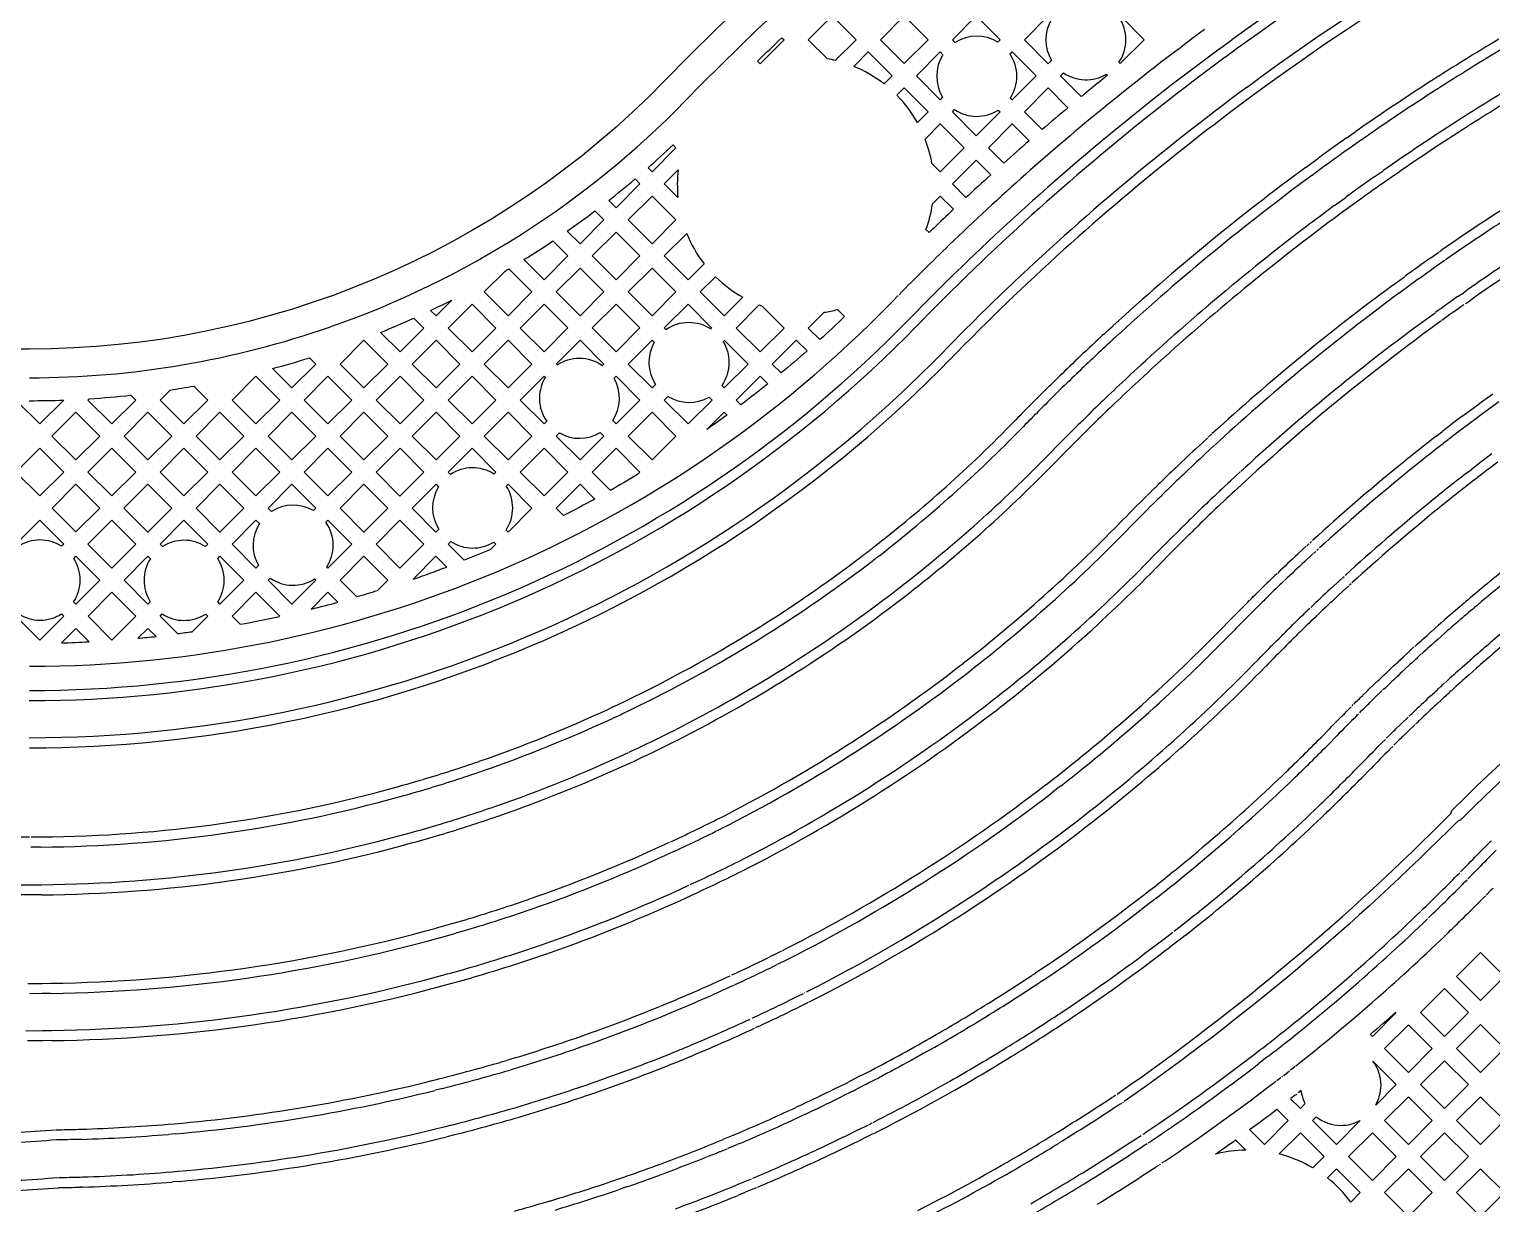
# Model space of a CAD drawing. Header units: millimetres. Extents: x 3175 to 3429, y -23 to 156.
# Drawn here: x 3329.61 to 3336.1, y 92.07 to 97.28 of the extents above; entities that cross this region are included whole.
import ezdxf

# ---------------------------------------------------------------- set-up
doc = ezdxf.new("R2010")
doc.units = ezdxf.units.MM
doc.header["$LTSCALE"] = 23.1
doc.layers.add('gbr-dxf_layer0', color=7, linetype='CONTINUOUS')

msp = doc.modelspace()

# ---------------------------------------------------------------- linework, layer by layer
at = {"layer": 'gbr-dxf_layer0'}
for p, q in [((3334.8938, 97.1889), (3334.9487, 97.2287)), ((3332.4302, 96.59), (3332.4923, 96.6521)), ((3332.4908, 96.5294), (3332.4302, 96.59)), ((3332.4301, 96.2703), (3332.5298, 96.37)), ((3333.4683, 96.0944), (3333.4402, 96.0656)), ((3336.0596, 93.4159), (3336.0692, 93.4255)), ((3335.1494, 92.6124), (3335.1669, 92.6259)), ((3335.1706, 92.6288), (3335.1734, 92.6309)), ((3335.1787, 92.6345), (3335.1799, 92.6354)), ((3335.1808, 92.6361), (3335.2054, 92.6554)), ((3335.213, 92.6614), (3335.2304, 92.675)), ((3335.1377, 92.6034), (3335.1446, 92.6088)), ((3335.2573, 92.567), (3335.2442, 92.5568)), ((3335.2302, 92.5465), (3335.2108, 92.5315)), ((3334.6514, 92.2538), (3334.7092, 92.2928)), ((3334.6154, 92.2308), (3334.6237, 92.2358))]:
    msp.add_line(p, q, dxfattribs=at)
at = {"layer": 'gbr-dxf_layer0', "color": 1}
for p, q in [((3334.9748, 97.1921), (3334.9209, 97.1529)), ((3335.0174, 97.0196), (3335.0712, 97.059)), ((3335.0981, 97.0229), (3335.0444, 96.9836))]:
    msp.add_line(p, q, dxfattribs=at)
at = {"layer": 'gbr-dxf_layer0', "color": 2}
for p, q in [((3335.4592, 96.7944), (3335.4987, 96.822)), ((3335.5252, 96.7856), (3335.4845, 96.7572)), ((3335.279, 96.6646), (3335.3316, 96.7031)), ((3335.3577, 96.6665), (3335.3051, 96.628)), ((3335.5808, 96.6207), (3335.6209, 96.6486)), ((3335.6461, 96.6113), (3335.6071, 96.5842)), ((3335.4045, 96.4939), (3335.4567, 96.5317)), ((3335.4827, 96.495), (3335.4305, 96.4572)), ((3334.4025, 95.9427), (3334.4221, 95.9608)), ((3334.4529, 95.928), (3334.4328, 95.9095)), ((3334.5029, 95.747), (3334.5452, 95.786)), ((3334.5758, 95.753), (3334.5331, 95.7136)), ((3334.5459, 95.7867), (3334.566, 95.805)), ((3334.5962, 95.7717), (3334.5766, 95.7538)), ((3324.0231, 93.6925), (3329.6124, 93.6925)), ((3329.6203, 93.6925), (3329.6647, 93.6925)), ((3329.6636, 93.6475), (3329.6192, 93.6475)), ((3324.0242, 93.4807), (3329.6657, 93.4807)), ((3329.6646, 93.4357), (3324.0231, 93.4357))]:
    msp.add_line(p, q, dxfattribs=at)
at = {"layer": 'gbr-dxf_layer0', "color": 3}
for p, q in [((3335.8328, 96.2624), (3335.8676, 96.2864)), ((3335.6642, 96.1407), (3335.7152, 96.1776)), ((3335.7422, 96.1416), (3335.6901, 96.1039)), ((3335.9705, 96.1009), (3335.9942, 96.1195)), ((3335.7837, 95.9684), (3335.8514, 96.0175)), ((3335.8786, 95.9817), (3335.8097, 95.9317)), ((3334.8009, 95.4255), (3334.8422, 95.4635)), ((3334.8728, 95.4305), (3334.8316, 95.3926)), ((3334.8443, 95.4656), (3334.8607, 95.4805)), ((3334.8912, 95.4474), (3334.8748, 95.4325)), ((3334.9433, 95.2718), (3334.9868, 95.3119)), ((3334.9889, 95.3138), (3335.0055, 95.3289)), ((3335.0359, 95.2957), (3335.0189, 95.2802)), ((3335.017, 95.2785), (3334.9741, 95.2389)), ((3329.6698, 93.0428), (3329.7073, 93.0433)), ((3329.6683, 92.9978), (3329.6127, 92.997)), ((3329.7068, 92.9982), (3329.6693, 92.9978)), ((3329.6724, 92.8335), (3329.7104, 92.834)), ((3329.6709, 92.7885), (3329.6046, 92.7875)), ((3329.7099, 92.789), (3329.6718, 92.7885))]:
    msp.add_line(p, q, dxfattribs=at)
at = {"layer": 'gbr-dxf_layer0', "color": 4}
for p, q in [((3335.9756, 95.5618), (3336.0465, 95.6145)), ((3336.0472, 95.6151), (3336.1079, 95.6591)), ((3336.1346, 95.6228), (3336.0739, 95.5788)), ((3336.0738, 95.5788), (3336.0028, 95.526)), ((3335.8595, 95.4729), (3335.8831, 95.4912)), ((3335.91, 95.4551), (3335.8873, 95.4376)), ((3335.9898, 95.3059), (3336.0129, 95.3234)), ((3336.0404, 95.2878), (3336.0163, 95.2695)), ((3335.2426, 94.9482), (3335.2798, 94.9824)), ((3335.295, 94.9963), (3335.3031, 95.0039)), ((3335.3335, 94.9708), (3335.3258, 94.9635)), ((3335.3093, 94.9484), (3335.2731, 94.9151)), ((3335.4404, 94.8422), (3335.4474, 94.8487)), ((3335.3871, 94.7932), (3335.4166, 94.82)), ((3335.4782, 94.816), (3335.471, 94.8092)), ((3335.0204, 94.7347), (3335.0268, 94.7411)), ((3335.0522, 94.7028), (3335.0414, 94.692)), ((3335.1591, 94.5736), (3335.1705, 94.5851)), ((3335.1705, 94.5851), (3335.176, 94.5905)), ((3335.2023, 94.5532), (3335.1909, 94.5418)), ((3334.1231, 93.9237), (3334.1632, 93.9548)), ((3334.191, 93.9194), (3334.1509, 93.8884)), ((3334.2522, 93.7557), (3334.2939, 93.7877)), ((3334.3216, 93.7523), (3334.28, 93.7202)), ((3332.9132, 93.1679), (3332.9523, 93.1873)), ((3332.9737, 93.1477), (3332.9338, 93.1279)), ((3332.7299, 93.0803), (3332.7337, 93.0821)), ((3332.7491, 93.0396), (3332.7434, 93.0369)), ((3333.0071, 92.978), (3333.0484, 92.9983)), ((3333.0688, 92.9582), (3333.0275, 92.9379)), ((3332.8393, 92.8479), (3332.8353, 92.8457)), ((3331.4017, 92.6118), (3331.4351, 92.6202)), ((3331.4469, 92.5768), (3331.4135, 92.5684)), ((3329.8323, 92.3956), (3329.8412, 92.3958)), ((3330.2291, 92.418), (3330.2545, 92.42)), ((3330.2591, 92.3752), (3330.2309, 92.373)), ((3331.4528, 92.4061), (3331.4877, 92.4148)), ((3331.4994, 92.3713), (3331.4645, 92.3626)), ((3329.8433, 92.3508), (3329.8345, 92.3506)), ((3329.8376, 92.1837), (3329.8475, 92.1839)), ((3330.246, 92.2066), (3330.2726, 92.2089)), ((3329.8496, 92.139), (3329.8397, 92.1388)), ((3330.2775, 92.1642), (3330.248, 92.1616))]:
    msp.add_line(p, q, dxfattribs=at)
at = {"layer": 'gbr-dxf_layer0', "color": 5}
for p, q in [((3335.8334, 94.6028), (3335.866, 94.6315)), ((3335.896, 94.598), (3335.8634, 94.5692)), ((3335.686, 94.4691), (3335.7094, 94.4905)), ((3335.9722, 94.4458), (3336.0049, 94.4748)), ((3336.0345, 94.4409), (3336.0023, 94.4124)), ((3335.5306, 94.3214), (3335.5527, 94.343)), ((3335.8283, 94.3155), (3335.8496, 94.335)), ((3335.8845, 94.3671), (3335.8936, 94.3757)), ((3335.9237, 94.3422), (3335.9154, 94.3344)), ((3335.4826, 94.2738), (3335.4884, 94.2799)), ((3335.521, 94.2488), (3335.5152, 94.2428)), ((3335.5109, 94.238), (3335.5026, 94.2297)), ((3335.6778, 94.1722), (3335.6988, 94.1926)), ((3335.6991, 94.1929), (3335.7318, 94.2243)), ((3335.4152, 94.1416), (3335.3764, 94.1014)), ((3335.6631, 94.094), (3335.6504, 94.0814)), ((3335.4928, 93.9854), (3335.5332, 94.0268)), ((3335.5654, 93.9954), (3335.5251, 93.954)), ((3334.5199, 93.4056), (3334.5627, 93.4386)), ((3334.5647, 93.4401), (3334.586, 93.4562)), ((3334.6135, 93.4207), (3334.5912, 93.4036)), ((3334.5898, 93.4027), (3334.5478, 93.3703)), ((3334.6933, 93.2747), (3334.7146, 93.2909)), ((3334.6473, 93.2396), (3334.6879, 93.2705)), ((3334.7148, 93.2345), (3334.6743, 93.2035)), ((3334.7415, 93.2548), (3334.7211, 93.2393)), ((3333.2644, 92.5628), (3333.2214, 92.5423)), ((3332.6923, 92.3509), (3332.7358, 92.3692)), ((3332.7377, 92.3699), (3332.7463, 92.3735)), ((3333.2934, 92.3945), (3333.3372, 92.4155)), ((3333.3561, 92.3746), (3333.3122, 92.3536)), ((3332.7519, 92.3272), (3332.7104, 92.3097)), ((3332.7642, 92.3322), (3332.7545, 92.3282)), ((3332.2113, 92.1695), (3332.2463, 92.1817)), ((3332.7728, 92.1576), (3332.8167, 92.1759)), ((3332.8228, 92.1786), (3332.8276, 92.1805)), ((3332.2619, 92.1395), (3332.2269, 92.1273)), ((3332.7537, 92.1498), (3332.7723, 92.1574)), ((3332.8351, 92.1348), (3332.7894, 92.1158))]:
    msp.add_line(p, q, dxfattribs=at)
at = {"layer": 'gbr-dxf_layer0', "color": 6}
for p, q in [((3336.0318, 93.5417), (3335.9966, 93.506)), ((3335.0422, 92.7229), (3335.0784, 92.751)), ((3335.139, 92.7403), (3335.1149, 92.7216)), ((3334.4402, 92.5519), (3334.4456, 92.5556)), ((3334.5317, 92.3587), (3334.5472, 92.3683)), ((3334.57, 92.3295), (3334.5562, 92.321))]:
    msp.add_line(p, q, dxfattribs=at)
at = {"layer": 'gbr-dxf_layer0', "linetype": 'Continuous'}
for points in [[(3361.5201, 101.7104), (3361.5201, 101.1132, -0.414254), (3361.4701, 101.0632), (3361.1086, 101.0632), (3361.1086, 101.0152), (3360.78, 101.0152), (3360.78, 101.0632), (3360.7452, 101.0632, 0.064068), (3360.5321, 101.0358, 0.013699), (3360.3802, 100.9916, 0.036904), (3360.3466, 100.994, 0.080213), (3360.2745, 100.9824, 0.02431), (3360.0129, 100.8737), (3341.5011, 100.8737, 0.202298), (3332.432, 97.0472, -0.202305), (3329.6114, 95.8572), (3324.111, 95.8572, -0.202305), (3321.2903, 97.0472, 0.202298), (3312.2213, 100.8737), (3284.0364, 100.8737)], [(3332.5298, 96.37, 0.068486), (3332.6071, 96.2354), (3332.5361, 96.1644), (3332.4301, 96.2703)], [(3332.4302, 95.9507), (3332.4373, 95.9436, -0.154725), (3332.5397, 95.9761, -0.147307), (3332.6379, 95.9465)], [(3331.9547, 95.7866, -0.148932), (3332.0538, 95.8168, -0.154459), (3332.1561, 95.7844), (3332.1626, 95.7909), (3332.0567, 95.8968), (3331.9506, 95.7907)], [(3332.6909, 95.8918, -0.139392), (3332.7175, 95.7983, -0.154656), (3332.6851, 95.6959)], [(3332.122, 95.1918, -0.00749), (3331.9833, 95.1188), (3331.9506, 95.1515)], [(3330.5119, 94.6719), (3330.5478, 94.636, 0.008526), (3330.7229, 94.6708)], [(3335.5878, 92.5023, 0.130858), (3335.6113, 92.5907, 0.162428), (3335.5757, 92.6975)], [(3335.2103, 92.5311), (3335.2536, 92.4878), (3335.2753, 92.5095, -0.085363), (3335.2573, 92.567)], [(3335.3075, 92.4339), (3335.3241, 92.4506, 0.167237), (3335.4335, 92.4129, 0.125874), (3335.5191, 92.4343)], [(3334.8764, 92.285, 0.003009), (3334.9656, 92.3485), (3335.0108, 92.3032)]]:
    msp.add_lwpolyline(points, format="xyb", dxfattribs=at)
for points in [[(3333.0695, 97.2293), (3333.1756, 97.3354), (3333.2815, 97.2295), (3333.1894, 97.1373, 0.015828), (3333.1543, 97.1446)], [(3333.7089, 97.2294), (3333.8149, 97.3354), (3333.9208, 97.2294), (3333.9103, 97.2189, 0.288049), (3333.7212, 97.2172)], [(3334.0286, 97.2294), (3334.1346, 97.3354), (3334.1489, 97.3211, 0.277094), (3334.1492, 97.1381), (3334.1346, 97.1234)], [(3334.4483, 97.1295, 0.308312), (3334.4486, 97.3297), (3334.4544, 97.3355), (3334.5603, 97.2296), (3334.4542, 97.1235)], [(3332.8441, 97.135, -0.003031), (3332.9524, 97.2387), (3332.9618, 97.2293), (3332.8558, 97.1233)], [(3333.2711, 97.1112), (3333.3354, 97.1756), (3333.4414, 97.0696), (3333.4056, 97.0339, 0.068502)], [(3333.5491, 97.0696), (3333.6551, 97.1755), (3333.6673, 97.1633, 0.28777), (3333.6657, 96.9743), (3333.6551, 96.9637)], [(3333.9651, 97.166), (3333.9747, 97.1755), (3334.0807, 97.0695), (3333.9748, 96.9636), (3333.9668, 96.9716, 0.143412), (3333.9949, 97.0675, 0.147839)], [(3334.1885, 97.0695), (3334.2017, 97.0827, 0.29164), (3334.3927, 97.0772), (3334.3979, 97.0721, 0.002167), (3334.3222, 97.0109, 0.001223), (3334.2809, 96.9771)], [(3333.4628, 96.9833), (3333.4953, 97.0158), (3333.6012, 96.9098), (3333.5537, 96.8623, 0.066772)], [(3334.0287, 96.9098), (3334.1346, 97.0156), (3334.222, 96.9282, 0.003324), (3334.1073, 96.8311)], [(3333.709, 96.9098), (3333.7186, 96.9195, 0.297395), (3333.9129, 96.9177), (3333.9209, 96.9098), (3333.815, 96.8038)], [(3333.5882, 96.7891), (3333.6551, 96.8559), (3333.7611, 96.7499), (3333.655, 96.6438), (3333.6183, 96.6805, 0.049614)], [(3333.8689, 96.7499), (3333.9748, 96.8559), (3334.0495, 96.7812, 0.003322), (3333.9369, 96.6819)], [(3332.3583, 96.6619, 0.009018), (3332.4693, 96.7628), (3332.4823, 96.7498), (3332.3763, 96.6439)], [(3333.7089, 96.5899), (3333.815, 96.696), (3333.8801, 96.6309, 0.003322), (3333.7694, 96.5294)], [(3332.1836, 96.5169, 0.009057), (3332.3004, 96.612), (3332.3224, 96.59), (3332.2164, 96.484)], [(3333.5918, 96.3876, 0.051889), (3333.6207, 96.5017), (3333.655, 96.5361), (3333.7138, 96.4773, 0.002735), (3333.6245, 96.3923, 0.000677), (3333.6055, 96.3739)], [(3332, 96.3808, 0.009121), (3332.1227, 96.47), (3332.1626, 96.4301), (3332.0566, 96.3242)], [(3331.8074, 96.2539, 0.009205), (3331.936, 96.3369), (3332.0027, 96.2703), (3331.8968, 96.1644)], [(3331.6309, 96.1104), (3331.724, 96.2035, 0.001268), (3331.7403, 96.2131), (3331.8429, 96.1105), (3331.7368, 96.0045)], [(3332.59, 96.1105), (3332.6578, 96.1783, 0.066787), (3332.7787, 96.0873), (3332.6959, 96.0045)], [(3332.7498, 95.9506), (3332.852, 96.0528, 0.005944), (3332.8642, 96.0482), (3332.9618, 95.9506), (3332.8558, 95.8446)], [(3333.0696, 95.9506), (3333.1393, 96.0204, 0.027091), (3333.1996, 96.0325), (3333.2308, 96.0013, -0.007166), (3333.1209, 95.8993)], [(3331.171, 95.9311, 0.009697), (3331.3194, 95.9944), (3331.3633, 95.9505), (3331.2574, 95.8447)], [(3332.2703, 95.7909), (3332.3763, 95.8968), (3332.3858, 95.8873, 0.284706), (3332.3915, 95.7001), (3332.3763, 95.6849)], [(3332.9097, 95.7908), (3333.0157, 95.8967), (3333.0638, 95.8487, -0.007186), (3332.9492, 95.7513)], [(3330.6917, 95.7707, 0.010286), (3330.8561, 95.8185), (3330.8838, 95.7908), (3330.7777, 95.6847)], [(3330.1924, 95.631), (3330.2368, 95.6754, 0.006445), (3330.3424, 95.6928), (3330.4042, 95.631), (3330.2983, 95.5251)], [(3331.7907, 95.6309), (3331.8967, 95.7369), (3331.902, 95.7315, 0.298515), (3331.9084, 95.5367), (3331.8966, 95.525)], [(3332.2014, 95.5399, 0.286705), (3332.2076, 95.7282), (3332.2165, 95.737), (3332.3224, 95.631), (3332.2164, 95.525)], [(3332.75, 95.631), (3332.8558, 95.7369), (3332.8898, 95.7029, -0.00721), (3332.7707, 95.6103)], [(3329.8726, 95.6309), (3329.8783, 95.6367, 0.011138), (3330.063, 95.6527), (3330.0847, 95.631), (3329.9786, 95.5249)], [(3332.4302, 95.631), (3332.4462, 95.647, 0.276412), (3332.6288, 95.6444), (3332.6422, 95.631), (3332.5362, 95.525)], [(3332.6189, 95.5), (3332.6961, 95.5771), (3332.7088, 95.5644, -0.005296)], [(3331.9505, 95.4711), (3331.9646, 95.4852, 0.274904), (3332.1464, 95.4872), (3332.1625, 95.4711), (3332.0565, 95.3651)], [(3331.4711, 95.3113), (3331.5771, 95.4172), (3331.683, 95.3113), (3331.6745, 95.3028, 0.294505), (3331.4817, 95.3006)], [(3332.1104, 95.3112), (3332.2164, 95.4172), (3332.3224, 95.3112), (3332.3116, 95.3004, -0.006657), (3332.1913, 95.2303)], [(3330.672, 95.1515), (3330.7778, 95.2573), (3330.8838, 95.1514), (3330.8728, 95.1404, 0.282207), (3330.6869, 95.1365)], [(3331.3111, 95.1513), (3331.4172, 95.2574), (3331.4287, 95.2459, 0.286426), (3331.4293, 95.0577), (3331.417, 95.0454)], [(3331.7281, 95.0542, 0.298947), (3331.7288, 95.2494), (3331.7369, 95.2575), (3331.8429, 95.1515), (3331.7369, 95.0455)], [(3329.553, 94.9916), (3329.659, 95.0976), (3329.7649, 94.9917), (3329.7555, 94.9823, 0.293867), (3329.5631, 94.9815)], [(3330.1923, 94.9915), (3330.2983, 95.0975), (3330.4043, 94.9915), (3330.3941, 94.9813, 0.291278), (3330.2031, 94.9806)], [(3330.5121, 94.9916), (3330.6181, 95.0976), (3330.6331, 95.0826, 0.281308), (3330.6295, 94.8972), (3330.618, 94.8857)], [(3330.9288, 95.0887), (3330.9376, 95.0975), (3331.0436, 94.9915), (3330.9378, 94.8857), (3330.9326, 94.8908, 0.143777), (3330.9608, 94.9869, 0.153567)], [(3331.4709, 94.9915), (3331.4827, 95.0034, 0.290865), (3331.6734, 95.0011), (3331.683, 94.9916), (3331.6597, 94.9683, -0.006073), (3331.5423, 94.9201)], [(3329.809, 94.7355, 0.294984), (3329.8095, 94.9285), (3329.8187, 94.9378), (3329.9248, 94.8318), (3329.8188, 94.7258)], [(3330.0325, 94.8318), (3330.1384, 94.9376), (3330.1493, 94.9267, 0.290732), (3330.1488, 94.7361), (3330.1385, 94.7258)], [(3330.4483, 94.9278), (3330.4582, 94.9377), (3330.5641, 94.8318), (3330.458, 94.7257), (3330.4488, 94.735, 0.143617), (3330.477, 94.831, 0.144938)], [(3330.9916, 94.8318), (3331.0975, 94.9377), (3331.2034, 94.8318), (3331.1559, 94.7843, -0.004502), (3331.066, 94.7575)], [(3330.6719, 94.8318), (3330.6812, 94.8412, 0.303131), (3330.8786, 94.837), (3330.8839, 94.8318), (3330.7779, 94.7258)], [(3329.5529, 94.6719), (3329.5637, 94.6828, 0.291507), (3329.7548, 94.682), (3329.7649, 94.6719), (3329.6589, 94.5659)], [(3330.1924, 94.6719), (3330.2024, 94.6818, 0.29409), (3330.3949, 94.6812), (3330.4042, 94.6719), (3330.334, 94.6017, -0.003068), (3330.271, 94.5933)], [(3335.0279, 92.3938, 0.004148), (3335.1493, 92.4844), (3335.1998, 92.4339), (3335.0938, 92.328)], [(3335.1594, 92.2858), (3335.2536, 92.3801), (3335.3596, 92.2741), (3335.3094, 92.2239, 0.07165)], [(3335.3733, 92.18), (3335.4135, 92.2202), (3335.5194, 92.1143), (3335.4774, 92.0723, 0.066126)]]:
    msp.add_lwpolyline(points, format="xyb", close=True, dxfattribs=at)
for points in [[(3333.3893, 97.2295), (3333.4952, 97.3354), (3333.6012, 97.2294), (3333.4953, 97.1235)], [(3332.2703, 96.4301), (3332.3763, 96.5361), (3332.4823, 96.4302), (3332.3763, 96.3242)], [(3332.1105, 96.2703), (3332.2164, 96.3763), (3332.3224, 96.2703), (3332.2164, 96.1644)], [(3331.9507, 96.1105), (3332.0566, 96.2164), (3332.1626, 96.1105), (3332.0567, 96.0046)], [(3332.2703, 96.1105), (3332.3763, 96.2164), (3332.4822, 96.1105), (3332.3763, 96.0046)], [(3331.471, 95.9505), (3331.577, 96.0565), (3331.683, 95.9506), (3331.577, 95.8446)], [(3331.7907, 95.9506), (3331.8968, 96.0567), (3332.0028, 95.9507), (3331.8967, 95.8446)], [(3332.1105, 95.9507), (3332.2164, 96.0566), (3332.3224, 95.9507), (3332.2165, 95.8448)], [(3330.9915, 95.7908), (3331.0975, 95.8968), (3331.2035, 95.7908), (3331.0976, 95.6848)], [(3331.3113, 95.7908), (3331.4172, 95.8966), (3331.5231, 95.7907), (3331.4172, 95.6849)], [(3331.6309, 95.7907), (3331.7369, 95.8967), (3331.8428, 95.7907), (3331.7368, 95.6847)], [(3330.5119, 95.631), (3330.6178, 95.7369), (3330.7238, 95.6308), (3330.618, 95.525)], [(3330.8316, 95.6308), (3330.9377, 95.7369), (3331.0437, 95.6309), (3330.9376, 95.5248)], [(3331.1514, 95.6309), (3331.2574, 95.7369), (3331.3633, 95.631), (3331.2574, 95.525)], [(3331.4711, 95.631), (3331.577, 95.7368), (3331.6829, 95.6309), (3331.5771, 95.525)], [(3329.7127, 95.4711), (3329.8187, 95.577), (3329.9247, 95.471), (3329.8187, 95.3651)], [(3330.0325, 95.4711), (3330.1386, 95.5771), (3330.2444, 95.4712), (3330.1384, 95.3652)], [(3330.3522, 95.4712), (3330.4581, 95.5771), (3330.5641, 95.4711), (3330.4582, 95.3652)], [(3330.6718, 95.4711), (3330.7777, 95.577), (3330.8837, 95.4709), (3330.7778, 95.3651)], [(3330.9915, 95.4709), (3331.0976, 95.577), (3331.2035, 95.4711), (3331.0974, 95.365)], [(3331.3112, 95.4711), (3331.4172, 95.5771), (3331.5232, 95.4711), (3331.4172, 95.3651)], [(3331.631, 95.4711), (3331.7368, 95.577), (3331.8427, 95.4711), (3331.7369, 95.3652)], [(3332.2702, 95.4711), (3332.3763, 95.5772), (3332.4823, 95.4711), (3332.3762, 95.3651)], [(3329.553, 95.3113), (3329.6588, 95.4172), (3329.7648, 95.3112), (3329.659, 95.2053)], [(3329.8726, 95.3112), (3329.9786, 95.4172), (3330.0845, 95.3113), (3329.9785, 95.2053)], [(3330.1923, 95.3113), (3330.2983, 95.4174), (3330.4043, 95.3114), (3330.2983, 95.2053)], [(3330.5121, 95.3114), (3330.618, 95.4172), (3330.724, 95.3112), (3330.6181, 95.2053)], [(3330.8317, 95.3112), (3330.9376, 95.4171), (3331.0435, 95.3112), (3330.9376, 95.2053)], [(3331.1513, 95.3112), (3331.2574, 95.4172), (3331.3633, 95.3113), (3331.2572, 95.2052)], [(3331.7907, 95.3113), (3331.8966, 95.4172), (3332.0026, 95.3112), (3331.8967, 95.2053)], [(3329.7129, 95.1514), (3329.8187, 95.2573), (3329.9246, 95.1514), (3329.8187, 95.0456)], [(3330.0324, 95.1514), (3330.1384, 95.2574), (3330.2444, 95.1514), (3330.1384, 95.0454)], [(3330.3522, 95.1514), (3330.4582, 95.2575), (3330.5642, 95.1515), (3330.4582, 95.0454)], [(3330.9915, 95.1514), (3331.0974, 95.2573), (3331.2034, 95.1513), (3331.0975, 95.0454)], [(3329.8726, 94.9917), (3329.9785, 95.0975), (3330.0845, 94.9915), (3329.9786, 94.8857)], [(3331.1514, 94.9915), (3331.2572, 95.0974), (3331.3631, 94.9915), (3331.2573, 94.8857)], [(3329.8727, 94.6719), (3329.9786, 94.7779), (3330.0847, 94.6719), (3329.9787, 94.5659)], [(3335.947, 93.0734), (3336.0528, 93.1792), (3336.1588, 93.0733), (3336.0529, 92.9674)], [(3335.787, 92.9134), (3335.8931, 93.0195), (3335.999, 92.9135), (3335.8929, 92.8075)], [(3335.6272, 92.7537), (3335.7331, 92.8595), (3335.8391, 92.7536), (3335.7332, 92.6477)], [(3335.9468, 92.7536), (3336.0529, 92.8597), (3336.1589, 92.7537), (3336.0528, 92.6476)], [(3335.7871, 92.5938), (3335.8929, 92.6997), (3335.9989, 92.5938), (3335.893, 92.4879)], [(3335.6272, 92.434), (3335.7332, 92.54), (3335.8391, 92.434), (3335.7332, 92.328)], [(3335.9469, 92.434), (3336.0528, 92.5399), (3336.1587, 92.434), (3336.0528, 92.3281)], [(3335.4673, 92.2741), (3335.5733, 92.3801), (3335.6793, 92.2742), (3335.5733, 92.1682)], [(3335.787, 92.2742), (3335.893, 92.3801), (3335.9989, 92.2743), (3335.8929, 92.1683)], [(3335.6272, 92.1143), (3335.7332, 92.2203), (3335.839, 92.1144), (3335.7331, 92.0084)], [(3335.9468, 92.1144), (3336.0528, 92.2204), (3336.1588, 92.1143), (3336.0528, 92.0084)]]:
    msp.add_lwpolyline(points, close=True, dxfattribs=at)
at = {"layer": 'gbr-dxf_layer0', "color": 3, "linetype": 'Continuous'}
for points in [[(3336.323, 96.2855, 0.009467), (3336.0214, 96.0836), (3335.9948, 96.0627, -0.106196), (3335.9863, 96.0586)], [(3335.8948, 96.2503, -0.049771), (3335.891, 96.248), (3335.8578, 96.225)], [(3335.9525, 96.0907), (3335.9622, 96.0973, -0.089522), (3335.9694, 96.1005)], [(3334.7327, 95.2995, 0.00287), (3334.6522, 95.2221, -0.004265), (3334.6029, 95.1733)], [(3334.8768, 95.1478, 0.002816), (3334.7997, 95.0734, -0.004123), (3334.7497, 95.0236)]]:
    msp.add_lwpolyline(points, format="xyb", dxfattribs=at)
at = {"layer": 'gbr-dxf_layer0', "color": 1, "linetype": 'Continuous'}
msp.add_lwpolyline([(3329.6119, 94.133, 0.202268), (3333.6674, 95.8437, -0.009043), (3333.9481, 96.1221)], format="xyb", dxfattribs=at)
at = {"layer": 'gbr-dxf_layer0', "linetype": 'Continuous'}
for points in [[(3331.487, 96.0742), (3331.4172, 96.0044), (3331.3932, 96.0284)], [(3332.642, 95.9506), (3332.5361, 96.0566), (3332.4302, 95.9507)], [(3332.6851, 95.6959), (3332.6961, 95.6849), (3332.8019, 95.7908), (3332.6959, 95.8968)], [(3329.5557, 95.6281), (3329.6588, 95.525), (3329.7648, 95.6309)], [(3331.9506, 95.1515), (3332.0565, 95.2573), (3332.122, 95.1918)], [(3331.3158, 94.8364), (3331.417, 94.9376), (3331.4646, 94.8901)], [(3330.724, 94.6719), (3330.618, 94.7779), (3330.5119, 94.6719)], [(3330.8631, 94.7033), (3330.9378, 94.7779), (3330.9818, 94.7339)], [(3329.7543, 94.5536), (3329.8188, 94.618), (3329.8784, 94.5584)], [(3330.0945, 94.5739), (3330.1385, 94.618), (3330.1746, 94.582)], [(3336.0777, 93.4345), (3336.1019, 93.459), (3336.1084, 93.4657)], [(3335.5639, 92.817), (3335.5734, 92.8076), (3335.6792, 92.9134)], [(3335.5757, 92.6975), (3335.6793, 92.5938), (3335.5878, 92.5023)], [(3335.5191, 92.4343), (3335.4135, 92.328), (3335.3075, 92.4339)]]:
    msp.add_lwpolyline(points, dxfattribs=at)
at = {"layer": 'gbr-dxf_layer0', "color": 2, "linetype": 'Continuous'}
for points in [[(3334.284, 95.7703, 0.002975), (3334.1952, 95.6845, -0.004811), (3334.1481, 95.6382)], [(3334.4303, 95.6169, 0.00294), (3334.3443, 95.5339, -0.004642), (3334.2961, 95.4865, 0.004468), (3334.1676, 95.357)]]:
    msp.add_lwpolyline(points, format="xyb", dxfattribs=at)
at = {"layer": 'gbr-dxf_layer0', "color": 6, "linetype": 'Continuous'}
for points in [[(3334.446, 92.5559, 0.045502), (3335.9212, 93.7964, -0.167684), (3335.9293, 93.8131, -0.075441), (3337.813, 95.2004, -0.168994), (3337.8315, 95.2032, -0.002077), (3337.8885, 95.233)], [(3337.9086, 95.1927, 0.002071), (3337.852, 95.1631, -0.163525), (3337.8395, 95.15, 0.075441), (3335.9696, 93.7728, -0.164883), (3335.9532, 93.7647, -0.045514), (3334.4713, 92.5187)], [(3336.0767, 93.652), (3336.0913, 93.6662, 0.006346), (3336.1022, 93.6773)], [(3335.9639, 93.537), (3335.9996, 93.5732, -0.003588), (3336.0762, 93.6515)], [(3336.1228, 93.634), (3336.108, 93.6197, 0.003576), (3336.0321, 93.542)], [(3335.08, 92.7521, 0.003093), (3335.0878, 92.7575), (3335.1108, 92.7754)], [(3335.1135, 92.7206, -0.003049), (3335.1053, 92.715), (3335.0694, 92.687)], [(3334.4593, 92.5102, -0.022779), (3334.4577, 92.5091, -0.003006), (3334.4414, 92.499, -0.008765), (3334.1832, 92.3346)]]:
    msp.add_lwpolyline(points, format="xyb", dxfattribs=at)
at = {"layer": 'gbr-dxf_layer0', "color": 4, "linetype": 'Continuous'}
for points in [[(3335.1805, 94.8276, 0.002704), (3335.1095, 94.7599, -0.003807), (3335.0587, 94.7093), (3335.0522, 94.7028)], [(3335.4684, 94.8066, -0.004687), (3335.4567, 94.7957, -0.014253), (3335.447, 94.7868), (3335.4169, 94.7595)], [(3334.9151, 94.6283, -0.00367), (3335.0095, 94.7238), (3335.0203, 94.7346)], [(3335.33, 94.6772, -0.00664), (3335.3257, 94.6733, 0.002631), (3335.2583, 94.609, -0.003623), (3335.2078, 94.5587), (3335.2023, 94.5533)], [(3334.294, 93.7879, 0.034109), (3335.0669, 94.4802, -0.003668), (3335.159, 94.5736)], [(3329.8335, 92.3506, -0.003393), (3329.7332, 92.3483, -0.012015), (3329.3657, 92.3279)]]:
    msp.add_lwpolyline(points, format="xyb", dxfattribs=at)
at = {"layer": 'gbr-dxf_layer0', "color": 5, "linetype": 'Continuous'}
for points in [[(3335.761, 94.5382), (3335.7629, 94.5396, -0.002787), (3335.8332, 94.6025)], [(3335.7278, 94.5073, 0.003596), (3335.7408, 94.5193), (3335.7573, 94.5353)], [(3335.5875, 94.3771, 0.01598), (3335.6076, 94.3945, -0.003166), (3335.6854, 94.4685)], [(3335.7717, 94.4866, -0.003584), (3335.7583, 94.4742, -0.009313), (3335.7399, 94.4574), (3335.7159, 94.4354, 0.003157), (3335.6387, 94.362)], [(3335.5531, 94.3433), (3335.5829, 94.3719, -0.059093), (3335.5862, 94.376)], [(3335.9011, 94.3211, -0.008262), (3335.8797, 94.3016), (3335.8586, 94.2822, 0.003169), (3335.783, 94.2103)], [(3335.3829, 94.1729, -0.003672), (3335.4707, 94.2615), (3335.4786, 94.2693)], [(3335.7629, 94.1918), (3335.7302, 94.1603), (3335.7092, 94.1399, -0.002605), (3335.6681, 94.0996)], [(3334.586, 93.4563, 0.024802), (3335.1891, 93.9798, 0.003714), (3335.3442, 94.1329), (3335.3826, 94.1726)], [(3335.5335, 94.027, -0.003654), (3335.6186, 94.1132), (3335.631, 94.1255)], [(3334.7147, 93.291, 0.024848), (3335.3346, 93.8292, 0.003737), (3335.4928, 93.9854)], [(3333.2534, 92.6083), (3333.3007, 92.6339, -0.102226), (3333.3094, 92.6366, 0.010034), (3333.5931, 92.7904)], [(3333.6159, 92.7515, -0.010199), (3333.3258, 92.5944, -0.101052), (3333.3172, 92.5917), (3333.2755, 92.569, -0.005993), (3333.2662, 92.5638)], [(3333.2014, 92.5826), (3333.2443, 92.6031, 0.005774), (3333.2523, 92.6076)], [(3332.4091, 92.2397, 0.008213), (3332.6555, 92.3353, -0.059129), (3332.6602, 92.3378, 0.00267), (3332.6917, 92.3507)], [(3332.6799, 92.2972, -0.0506), (3332.6759, 92.295, -0.008375), (3332.4233, 92.197)], [(3332.7885, 92.1154), (3332.7706, 92.1081, -0.013905), (3332.759, 92.1027)]]:
    msp.add_lwpolyline(points, format="xyb", dxfattribs=at)
for points in [[(3335.7897, 94.5033), (3335.7872, 94.5016), (3335.7721, 94.487)], [(3335.6163, 94.3416), (3335.584, 94.3106), (3335.5622, 94.2893)]]:
    msp.add_lwpolyline(points, dxfattribs=at)
at = {"layer": 'gbr-dxf_layer0', "color": 3, "linetype": 'Continuous'}
for points in [[(3329.6061, 93.0427), (3329.6135, 93.042), (3329.6687, 93.0428)], [(3329.5967, 92.8334), (3329.6055, 92.8325), (3329.6712, 92.8335)]]:
    msp.add_lwpolyline(points, dxfattribs=at)
at = {"layer": 'gbr-dxf_layer0'}
for centre, radius, start, end in [((3341.5018, 88.2115), 12.5348, 103.24962, 135.74773), ((3341.5014, 88.211), 11.2553, 126.36047, 129.20378), ((3329.6113, 99.7954), 4.0656, 289.22708, 315.74353), ((3341.5016, 88.2113), 11.2552, 129.20888, 133.91458), ((3333.0574, 96.5836), 0.5692, 173.09172, 185.4652), ((3341.5051, 88.2147), 11.2551, 133.94016, 135.53853), ((3329.6113, 99.7954), 4.1672, 295.3153, 296.751), ((3329.6111, 99.7955), 5.3455, 270.02185, 315.74768), ((3329.6108, 99.7952), 4.0655, 270.03357, 289.21676), ((3329.6108, 99.7952), 4.1671, 270.01082, 272.11734), ((3329.6111, 99.7955), 5.2439, 288.97032, 290.69827), ((3329.6112, 99.7955), 5.2439, 283.81192, 285.15115), ((3329.6111, 99.7955), 5.2439, 275.28831, 276.16793), ((3329.6112, 99.7955), 5.2439, 271.56395, 272.92053), ((3324.9424, 104.5347), 15.7232, 314.18083, 314.99402), ((3335.9771, 93.5178), 0.1304, 315.08653, 318.37668), ((3329.6154, 99.7959), 9.0685, 308.28268, 313.80323), ((3335.8049, 93.3477), 0.1303, 313.86329, 316.13672), ((3329.6155, 99.796), 9.1701, 310.44222, 311.38001), ((3334.7153, 93.2624), 0.7803, 309.16299, 309.48856), ((3329.606, 99.78), 9.0609, 304.28174, 307.60456), ((3335.1003, 92.7389), 0.2321, 304.93761, 306.51335), ((3335.0196, 91.734), 0.5692, 90.88077, 104.56575), ((3334.5594, 92.3493), 0.1305, 301.4994, 304.51689), ((3334.4518, 92.5323), 0.3424, 303.18693, 304.16605), ((3334.4586, 92.5368), 0.3424, 303.19439, 304.12883), ((3329.6172, 99.7879), 9.0604, 301.49975, 303.46266)]:
    msp.add_arc(centre, radius, start, end, dxfattribs=at)
at = {"layer": 'gbr-dxf_layer0', "color": 1}
for centre, radius, start, end in [((3341.5023, 88.2115), 11.1472, 90.00368, 126.00652), ((3341.5023, 88.2115), 11.1022, 90.00925, 126.00957), ((3341.5024, 88.2116), 10.9379, 90.00395, 126.01068), ((3341.5024, 88.2116), 10.8929, 90.01397, 126.00792), ((3341.5017, 88.2114), 11.1471, 126.36026, 133.6753), ((3341.5017, 88.2114), 11.1021, 126.35622, 133.67592), ((3341.5002, 88.2101), 10.9377, 126.35145, 133.66596), ((3341.5002, 88.2101), 10.8927, 126.34885, 133.66497), ((3341.5027, 88.2121), 11.1473, 133.68311, 135.75436), ((3341.5026, 88.212), 11.1023, 133.68279, 135.75315), ((3341.5089, 88.2183), 10.8928, 133.72939, 135.79831), ((3329.6114, 99.7955), 5.4982, 270.00271, 315.74614), ((3329.6114, 99.7955), 5.4532, 270.0141, 315.7442), ((3329.6117, 99.7958), 5.7078, 270.01227, 315.74148)]:
    msp.add_arc(centre, radius, start, end, dxfattribs=at)
at = {"layer": 'gbr-dxf_layer0', "color": 2}
for centre, radius, start, end in [((3341.501, 88.2103), 10.4973, 120.75167, 122.6671), ((3341.5009, 88.2103), 10.4523, 120.75402, 122.67002), ((3341.5053, 88.2137), 10.4969, 122.7004, 124.90089), ((3341.5032, 88.2118), 10.2851, 120.76829, 122.68227), ((3341.5052, 88.2136), 10.4519, 122.70281, 124.89563), ((3341.5032, 88.2118), 10.2401, 120.77237, 122.68577), ((3341.5057, 88.2136), 10.285, 122.70266, 124.89971), ((3341.5024, 88.2116), 10.4969, 125.15332, 126.0033), ((3341.5057, 88.2136), 10.24, 122.70613, 124.90254), ((3341.5027, 88.2118), 10.4519, 125.15837, 126.0077), ((3341.5033, 88.2123), 10.4969, 126.37129, 132.42054), ((3341.5033, 88.2123), 10.4519, 126.374, 132.41864), ((3341.5096, 88.2164), 10.2851, 125.20684, 126.04895), ((3341.5096, 88.2164), 10.2401, 125.20245, 126.05208), ((3341.5054, 88.2138), 10.285, 126.38706, 132.42976), ((3341.5054, 88.2138), 10.24, 126.39037, 132.4321), ((3341.4973, 88.2068), 10.4968, 132.52588, 133.64062), ((3341.4973, 88.2067), 10.4518, 132.52705, 133.64093), ((3341.5003, 88.2094), 10.4969, 133.6642, 134.34105), ((3341.4986, 88.2077), 10.2849, 132.86065, 133.64904), ((3331.748, 98.1249), 3.411, 313.9829, 315.08292), ((3341.4984, 88.2075), 10.2399, 132.85971, 133.64824), ((3341.4932, 88.2024), 10.4969, 134.64831, 135.67892), ((3341.4932, 88.2023), 10.4519, 134.6482, 135.67759), ((3341.4968, 88.2059), 10.285, 133.6366, 134.30654), ((3331.7474, 98.1243), 3.6229, 314.01703, 315.07166), ((3329.6116, 99.7944), 6.1028, 307.88424, 315.75345), ((3329.6116, 99.7944), 6.1478, 307.88039, 315.75454), ((3341.5006, 88.2097), 10.2849, 134.71312, 135.73594), ((3329.6108, 99.7937), 6.3149, 307.89717, 315.76212), ((3329.6109, 99.7937), 6.3599, 307.89253, 315.76341), ((3331.302, 97.6163), 3.3457, 307.09821, 307.93454), ((3329.6123, 99.7952), 6.1028, 295.33018, 307.40684), ((3329.6123, 99.7952), 6.1478, 295.34089, 307.40207), ((3331.3019, 97.6162), 3.3907, 307.09262, 307.92796), ((3329.6161, 99.7877), 6.307, 296.85187, 307.8888), ((3329.6161, 99.7877), 6.352, 296.86201, 307.88475), ((3329.6116, 99.7949), 6.103, 289.10496, 294.91374), ((3330.4493, 97.9844), 4.1081, 294.96402, 295.56522), ((3329.6115, 99.7949), 6.148, 289.09746, 294.90633), ((3330.4489, 97.9842), 4.1531, 294.96077, 295.58803), ((3329.6429, 99.7549), 6.2656, 294.83909, 296.75725), ((3329.643, 99.755), 6.3106, 294.83066, 296.76641), ((3329.6114, 99.795), 6.3152, 289.10563, 294.91594), ((3329.6156, 99.7962), 6.1029, 286.62323, 289.05834), ((3329.6114, 99.795), 6.3602, 289.09837, 294.90908), ((3329.7923, 99.1679), 5.4503, 285.46593, 286.72248), ((3329.6157, 99.7962), 6.1479, 286.61379, 289.04926), ((3329.6121, 99.7952), 6.1479, 270.49136, 285.52495), ((3329.6121, 99.7952), 6.1029, 270.50129, 285.5116), ((3329.7923, 99.1679), 5.4953, 285.48142, 286.71343), ((3329.6137, 99.7957), 6.3151, 286.63524, 289.07689), ((3329.8019, 99.1704), 5.6621, 285.3761, 286.60689), ((3329.6137, 99.7957), 6.3601, 286.64769, 289.06843), ((3329.6125, 99.7952), 6.3597, 270.48093, 285.51307), ((3329.6125, 99.7952), 6.3147, 270.49049, 285.52111), ((3329.802, 99.1704), 5.7071, 285.36608, 286.62046)]:
    msp.add_arc(centre, radius, start, end, dxfattribs=at)
at = {"layer": 'gbr-dxf_layer0', "color": 3}
for centre, radius, start, end in [((3341.5095, 88.2162), 9.8469, 122.72873, 124.92936), ((3341.5096, 88.2162), 9.8019, 122.73275, 124.92475), ((3341.5289, 88.2305), 9.8467, 125.34864, 126.17748), ((3341.5074, 88.2145), 9.6377, 122.72, 124.88271), ((3341.529, 88.2305), 9.8017, 125.35239, 126.17054), ((3341.5049, 88.2131), 9.8469, 126.39111, 132.42342), ((3341.5049, 88.2131), 9.8019, 126.39512, 132.42049), ((3341.5458, 88.2425), 9.6373, 125.48468, 126.20322), ((3341.5456, 88.2424), 9.5923, 125.47883, 126.19626), ((3341.5046, 88.2128), 9.6374, 126.41809, 132.39358), ((3341.5047, 88.2128), 9.5924, 126.42177, 132.39071), ((3341.4987, 88.2076), 9.8467, 132.86242, 133.65003), ((3341.4986, 88.2075), 9.8017, 132.85985, 133.65107), ((3341.4888, 88.1977), 9.8471, 133.57052, 134.22423), ((3331.7391, 98.116), 4.0612, 314.22224, 315.19021), ((3341.4846, 88.1943), 9.6374, 132.7479, 133.53791), ((3341.4847, 88.1944), 9.5924, 132.74672, 133.53915), ((3341.4944, 88.2033), 9.8467, 134.67593, 135.68157), ((3341.4943, 88.2032), 9.8017, 134.67548, 135.68212), ((3341.496, 88.2046), 9.6377, 133.6299, 134.2715), ((3331.7309, 98.1076), 4.2705, 314.38884, 315.32736), ((3329.6105, 99.7929), 6.7528, 307.90252, 315.76905), ((3329.6105, 99.7929), 6.7978, 307.89838, 315.76809), ((3341.4948, 88.2034), 9.6373, 134.68317, 135.68389), ((3341.4947, 88.2034), 9.5923, 134.6828, 135.68355), ((3329.6108, 99.7929), 6.9623, 307.90072, 315.76619), ((3329.6108, 99.7929), 7.0072, 307.89683, 315.7642), ((3329.6158, 99.7871), 6.7451, 296.86311, 307.89363), ((3329.6158, 99.7871), 6.7901, 296.85663, 307.88958), ((3329.6159, 99.787), 6.9545, 296.87194, 307.89398), ((3329.6158, 99.787), 6.9995, 296.85225, 307.89017), ((3329.6533, 99.7597), 6.7037, 294.73729, 296.67283), ((3329.6104, 99.7942), 6.753, 289.11662, 294.89644), ((3329.6533, 99.7597), 6.7487, 294.74705, 296.66605), ((3329.6104, 99.7942), 6.798, 289.10915, 294.88987), ((3332.2854, 94.0489), 0.4606, 293.8813, 294.60988), ((3329.6532, 99.7596), 6.913, 294.73618, 296.67148), ((3329.6531, 99.7596), 6.958, 294.7466, 296.65203), ((3329.6111, 99.7944), 6.9623, 289.11099, 294.87629), ((3329.6132, 99.7955), 6.7532, 286.64765, 289.08382), ((3329.6111, 99.7944), 7.0073, 289.10339, 294.87023), ((3332.2734, 94.0431), 0.6697, 295.23641, 295.80975), ((3329.6132, 99.7955), 6.7982, 286.63982, 289.07659), ((3329.6132, 99.7952), 6.7526, 270.80723, 285.49978), ((3329.8105, 99.1727), 6.1, 285.29181, 286.54005), ((3329.8106, 99.1727), 6.145, 285.30402, 286.53053), ((3329.6132, 99.7952), 6.7976, 270.79812, 285.51185), ((3329.6146, 99.796), 6.9627, 286.63262, 289.07238), ((3329.6146, 99.796), 7.0077, 286.62524, 289.06573), ((3329.6137, 99.7954), 6.9622, 270.80396, 285.49235), ((3329.806, 99.1714), 6.3095, 285.33802, 286.58347), ((3329.8062, 99.1715), 6.3545, 285.34844, 286.57278), ((3329.6137, 99.7954), 7.0072, 270.79522, 285.50419)]:
    msp.add_arc(centre, radius, start, end, dxfattribs=at)
at = {"layer": 'gbr-dxf_layer0', "color": 4}
for centre, radius, start, end in [((3341.5082, 88.2152), 9.1969, 126.98631, 127.70248), ((3341.5083, 88.2153), 9.1519, 126.98465, 127.70897), ((3341.4964, 88.206), 9.1969, 127.80393, 129.16484), ((3341.4965, 88.2061), 9.1519, 127.80154, 129.16295), ((3341.5038, 88.2119), 8.9846, 126.95274, 127.67086), ((3341.5036, 88.2117), 8.9396, 126.94819, 127.66619), ((3341.5062, 88.2138), 9.197, 129.24524, 132.37453), ((3341.5062, 88.2139), 9.152, 129.24337, 132.37299), ((3341.5049, 88.2128), 8.9849, 127.87279, 129.23285), ((3341.5049, 88.2128), 8.9399, 127.87877, 129.2304), ((3341.5032, 88.2111), 8.9851, 129.21941, 132.33544), ((3341.5031, 88.211), 8.9401, 129.21722, 132.3331), ((3334.8541, 95.4436), 0.6279, 313.04847, 314.0979), ((3341.51, 88.2181), 9.1964, 132.96399, 133.74334), ((3341.51, 88.2181), 9.1514, 132.96269, 133.74222), ((3334.8542, 95.4437), 0.6729, 312.89294, 314.09596), ((3341.4621, 88.1715), 9.1972, 133.34126, 133.95754), ((3334.8581, 95.4474), 0.8399, 312.5434, 313.5862), ((3331.7295, 98.1062), 4.7112, 314.42286, 315.29028), ((3341.5214, 88.2288), 8.9845, 133.06531, 133.82803), ((3335.2934, 94.964), 0.1895, 310.82862, 314.18275), ((3341.4674, 88.1765), 8.9853, 133.38937, 133.98652), ((3341.5215, 88.2289), 8.9395, 133.06906, 133.82768), ((3341.4998, 88.2082), 9.1516, 134.88955, 135.72515), ((3331.7291, 98.1058), 4.9232, 314.44216, 315.26592), ((3329.6108, 99.7928), 7.4032, 307.94891, 315.76325), ((3329.6108, 99.7928), 7.4482, 307.95242, 315.76281), ((3341.5091, 88.2177), 8.9394, 134.97369, 135.80776), ((3329.6112, 99.793), 7.6602, 307.95094, 315.76086), ((3329.6177, 99.7881), 7.3952, 296.91728, 307.53098), ((3329.6177, 99.788), 7.4402, 296.90733, 307.53472), ((3329.6177, 99.7878), 7.607, 296.91295, 307.53129), ((3329.6177, 99.7878), 7.652, 296.91787, 307.53461), ((3329.6517, 99.7586), 7.3536, 294.79001, 296.32422), ((3332.7737, 93.5626), 0.4154, 295.8279, 297.31409), ((3332.7738, 93.5627), 0.4604, 296.00888, 297.12122), ((3329.6517, 99.7586), 7.3986, 294.77933, 296.32993), ((3329.6113, 99.7941), 7.4029, 292.45747, 294.8552), ((3329.6113, 99.7942), 7.4479, 292.46286, 294.86022), ((3331.4207, 95.376), 2.6287, 292.23533, 292.77614), ((3329.6493, 99.7577), 7.5656, 294.80529, 296.34162), ((3333.0635, 92.9809), 0.0225, 113.11636, 119.76836), ((3332.7767, 93.5641), 0.6724, 296.19778, 296.93233), ((3329.6131, 99.7949), 7.403, 289.08864, 292.23302), ((3329.6131, 99.7949), 7.448, 289.09482, 292.22155), ((3331.4206, 95.376), 2.6737, 292.20693, 292.79516), ((3332.8301, 92.8684), 0.0225, 111.25919, 117.59056), ((3329.6492, 99.7576), 7.6106, 294.81145, 296.34764), ((3329.6123, 99.7947), 7.6149, 292.45373, 294.84747), ((3329.6124, 99.7947), 7.6599, 292.45889, 294.84684), ((3329.6174, 99.7967), 7.4033, 286.60035, 289.04633), ((3329.6174, 99.7967), 7.4483, 286.61576, 289.0521), ((3331.4002, 95.3676), 2.8408, 292.67806, 293.20889), ((3329.8231, 99.1759), 6.7499, 285.20624, 286.40546), ((3329.614, 99.7953), 7.6151, 289.08104, 292.22554), ((3329.6139, 99.7952), 7.6601, 289.0874, 292.215), ((3331.4003, 95.3676), 2.8858, 292.64811, 293.22205), ((3329.6096, 99.794), 7.4024, 284.28359, 285.53306), ((3329.8232, 99.1759), 6.7949, 285.19136, 286.42197), ((3329.6114, 99.7944), 7.4024, 274.99026, 283.989), ((3329.6114, 99.7944), 7.4474, 274.99799, 283.99587), ((3329.6094, 99.7939), 7.4474, 284.29172, 285.52195), ((3329.6173, 99.7968), 7.6154, 286.66154, 289.04768), ((3329.815, 99.1736), 6.9618, 285.27919, 286.48511), ((3331.7421, 92.6811), 0.1894, 285.22602, 287.64799), ((3329.6173, 99.7968), 7.6604, 286.66769, 289.05366), ((3329.6065, 99.7933), 7.6145, 284.3096, 285.55212), ((3329.8152, 99.1737), 7.0068, 285.26448, 286.49063), ((3331.7421, 92.6811), 0.2344, 285.46553, 287.8971), ((3329.1258, 99.9887), 7.6195, 271.80778, 274.54068), ((3329.6144, 99.7947), 7.4024, 270.90573, 271.67815), ((3329.6121, 99.7947), 7.4025, 271.78033, 274.76675), ((3329.6121, 99.7947), 7.4475, 271.78841, 274.75297), ((3329.6121, 99.7947), 7.6145, 274.98393, 283.98218), ((3329.6063, 99.7932), 7.6595, 284.31713, 285.54108), ((3329.6121, 99.7947), 7.6595, 274.9913, 283.98869), ((3329.1266, 99.989), 7.8317, 271.78743, 274.4933), ((3329.6087, 99.7947), 7.6144, 271.01299, 271.71355), ((3329.6135, 99.7947), 7.6144, 271.76994, 274.75171), ((3329.1266, 99.989), 7.8767, 271.79539, 274.48031), ((3329.6087, 99.7947), 7.6594, 270.99901, 271.72143), ((3329.6135, 99.7947), 7.6594, 271.77804, 274.73817)]:
    msp.add_arc(centre, radius, start, end, dxfattribs=at)
at = {"layer": 'gbr-dxf_layer0', "color": 5}
for centre, radius, start, end in [((3341.3954, 88.3527), 8.3663, 128.51519, 129.98442), ((3341.3954, 88.3527), 8.3213, 128.5121, 129.98969), ((3341.5062, 88.2136), 8.5441, 129.95922, 131.30721), ((3341.5063, 88.2137), 8.4991, 129.96457, 131.3061), ((3341.5111, 88.2177), 8.3348, 130.00186, 131.34498), ((3341.5017, 88.2099), 8.4989, 131.56229, 132.2048), ((3341.5111, 88.2177), 8.2898, 130.0046, 131.34738), ((3335.2933, 94.9638), 0.6302, 311.39692, 313.52155), ((3341.4958, 88.2044), 8.3346, 131.51207, 132.20406), ((3341.4957, 88.2043), 8.2896, 131.50826, 132.2088), ((3331.7541, 98.13), 5.3636, 314.15425, 314.74714), ((3335.3234, 94.7014), 0.4632, 309.67842, 312.83294), ((3341.5293, 88.2362), 8.3342, 133.16515, 133.88525), ((3335.2935, 94.964), 0.8396, 311.52242, 313.36836), ((3334.8638, 95.4523), 1.4898, 312.51091, 313.23657), ((3334.8637, 95.4522), 1.5348, 312.5317, 313.238), ((3331.7543, 98.1302), 5.4086, 314.15288, 314.74461), ((3341.494, 88.2024), 8.4985, 134.83035, 135.66528), ((3335.3218, 94.6997), 0.6274, 311.27721, 313.27457), ((3335.3218, 94.6997), 0.6724, 311.34843, 313.26077), ((3331.7531, 98.1286), 5.5729, 314.17184, 314.7659), ((3324.9335, 104.5265), 14.7559, 314.19892, 315.04742), ((3341.5036, 88.212), 8.2891, 134.92212, 135.75615), ((3329.6128, 99.7941), 8.1011, 308.12422, 313.80329), ((3324.9321, 104.5249), 14.9651, 314.20336, 315.05752), ((3329.6127, 99.794), 8.3105, 308.11327, 313.80809), ((3329.614, 99.7856), 8.0481, 303.69128, 307.55618), ((3329.614, 99.7856), 8.0931, 303.69505, 307.55824), ((3329.6107, 99.7833), 8.2576, 303.72167, 307.58152), ((3334.5758, 93.4231), 0.2343, 306.41062, 308.22507), ((3329.6107, 99.7833), 8.3026, 303.71798, 307.57834), ((3333.5285, 93.8909), 0.9721, 303.46849, 304.40283), ((3329.6255, 99.7931), 8.0481, 301.42112, 303.46823), ((3329.6255, 99.7931), 8.0931, 301.42539, 303.46074), ((3333.5286, 93.891), 1.0171, 303.39983, 304.42239), ((3329.6144, 99.7797), 8.0424, 299.65496, 301.5336), ((3329.6144, 99.7797), 8.0874, 299.65954, 301.53748), ((3329.6222, 99.7909), 8.2573, 301.45435, 303.47719), ((3333.5414, 93.8995), 1.1816, 302.60902, 303.56106), ((3329.6222, 99.7908), 8.3023, 301.4507, 303.48408), ((3333.5413, 93.8994), 1.2266, 302.65358, 303.53539), ((3329.6121, 99.7782), 8.2518, 299.67822, 301.55602), ((3329.612, 99.7781), 8.2968, 299.67426, 301.55194), ((3329.6377, 99.7519), 8.0061, 294.95703, 296.42311), ((3329.6206, 99.7894), 8.2574, 296.90573, 299.58423), ((3329.6206, 99.7894), 8.3024, 296.89065, 299.57932), ((3329.6379, 99.752), 8.0511, 294.94594, 296.4264), ((3329.6117, 99.7945), 8.0559, 292.90336, 294.78336), ((3329.6117, 99.7945), 8.1009, 292.90862, 294.78812), ((3332.8241, 92.8651), 0.4182, 293.34777, 296.99665), ((3332.8241, 92.8651), 0.4632, 293.44167, 296.83207), ((3329.6424, 99.7541), 8.2155, 294.93407, 296.37847), ((3333.0516, 92.9742), 0.6275, 297.38959, 298.74745), ((3333.0517, 92.9742), 0.6725, 297.31239, 298.67329), ((3331.4412, 95.3845), 3.3265, 291.8721, 292.41542), ((3332.8246, 92.8655), 0.6277, 293.60872, 296.44567), ((3329.6425, 99.7542), 8.2605, 294.94128, 296.37223), ((3332.0599, 93.1861), 1.0087, 289.42554, 290.17548), ((3329.6091, 99.7934), 8.2653, 292.92122, 294.79159), ((3329.6091, 99.7934), 8.3103, 292.91538, 294.78631), ((3332.8246, 92.8655), 0.6727, 293.53353, 296.5477), ((3329.6185, 99.7967), 8.0557, 289.04537, 290.1563), ((3329.6184, 99.7967), 8.1007, 289.05141, 290.16264), ((3332.06, 93.1862), 1.0537, 289.46076, 290.08639), ((3329.616, 99.7962), 8.0562, 286.70379, 287.76188), ((3329.9428, 98.7943), 7.0024, 287.72906, 288.89715), ((3329.943, 98.7944), 7.0474, 287.71421, 288.9013), ((3329.6221, 99.7978), 8.2648, 290.23339, 292.17548), ((3332.6663, 92.318), 0.1894, 293.50516, 296.70226), ((3332.7438, 92.3508), 0.2344, 293.31441, 293.98613), ((3329.8142, 99.1732), 7.4021, 285.28189, 286.47168), ((3331.7583, 92.6855), 0.6299, 284.37589, 285.9214), ((3329.6162, 99.7962), 8.1012, 286.70912, 287.74995), ((3329.622, 99.7977), 8.3098, 290.24331, 292.17039)]:
    msp.add_arc(centre, radius, start, end, dxfattribs=at)
at = {"layer": 'gbr-dxf_layer0', "color": 6}
for centre, radius, start, end in [((3324.9482, 104.5407), 15.5705, 314.13007, 315.01275), ((3324.9481, 104.5406), 15.6155, 314.13298, 315.01619), ((3329.6155, 99.796), 8.9155, 308.10934, 313.80184), ((3329.6155, 99.796), 8.9605, 308.10603, 313.80485), ((3334.7248, 93.2701), 0.6275, 308.03099, 308.71645), ((3329.61, 99.7827), 8.9078, 303.78779, 307.57426), ((3334.7249, 93.2702), 0.6725, 308.07393, 308.67302), ((3329.61, 99.7827), 8.9528, 303.79335, 307.5714), ((3329.6184, 99.7884), 8.6956, 301.48837, 303.49457), ((3333.5714, 93.9182), 1.6197, 301.5261, 302.17201), ((3334.4526, 92.5329), 0.0225, 302.04803, 312.52818), ((3329.6112, 99.7776), 8.69, 299.95749, 301.56118), ((3334.4526, 92.5328), 0.1895, 302.55473, 305.46174), ((3329.6113, 99.7776), 8.7351, 299.96364, 301.5569), ((3329.6184, 99.7883), 8.9073, 301.48859, 303.46687), ((3329.6184, 99.7883), 8.9523, 301.48447, 303.47249), ((3334.5605, 92.3499), 0.0225, 294.82266, 304.30405), ((3334.4526, 92.5328), 0.2345, 302.40973, 305.67253), ((3329.6224, 99.7903), 8.6955, 296.89061, 299.84465), ((3329.6225, 99.7903), 8.7405, 296.8856, 299.85116), ((3329.6105, 99.7773), 8.902, 299.96608, 301.56511), ((3329.6104, 99.7772), 8.947, 299.96183, 301.56121)]:
    msp.add_arc(centre, radius, start, end, dxfattribs=at)

doc.saveas('drawing.dxf')
